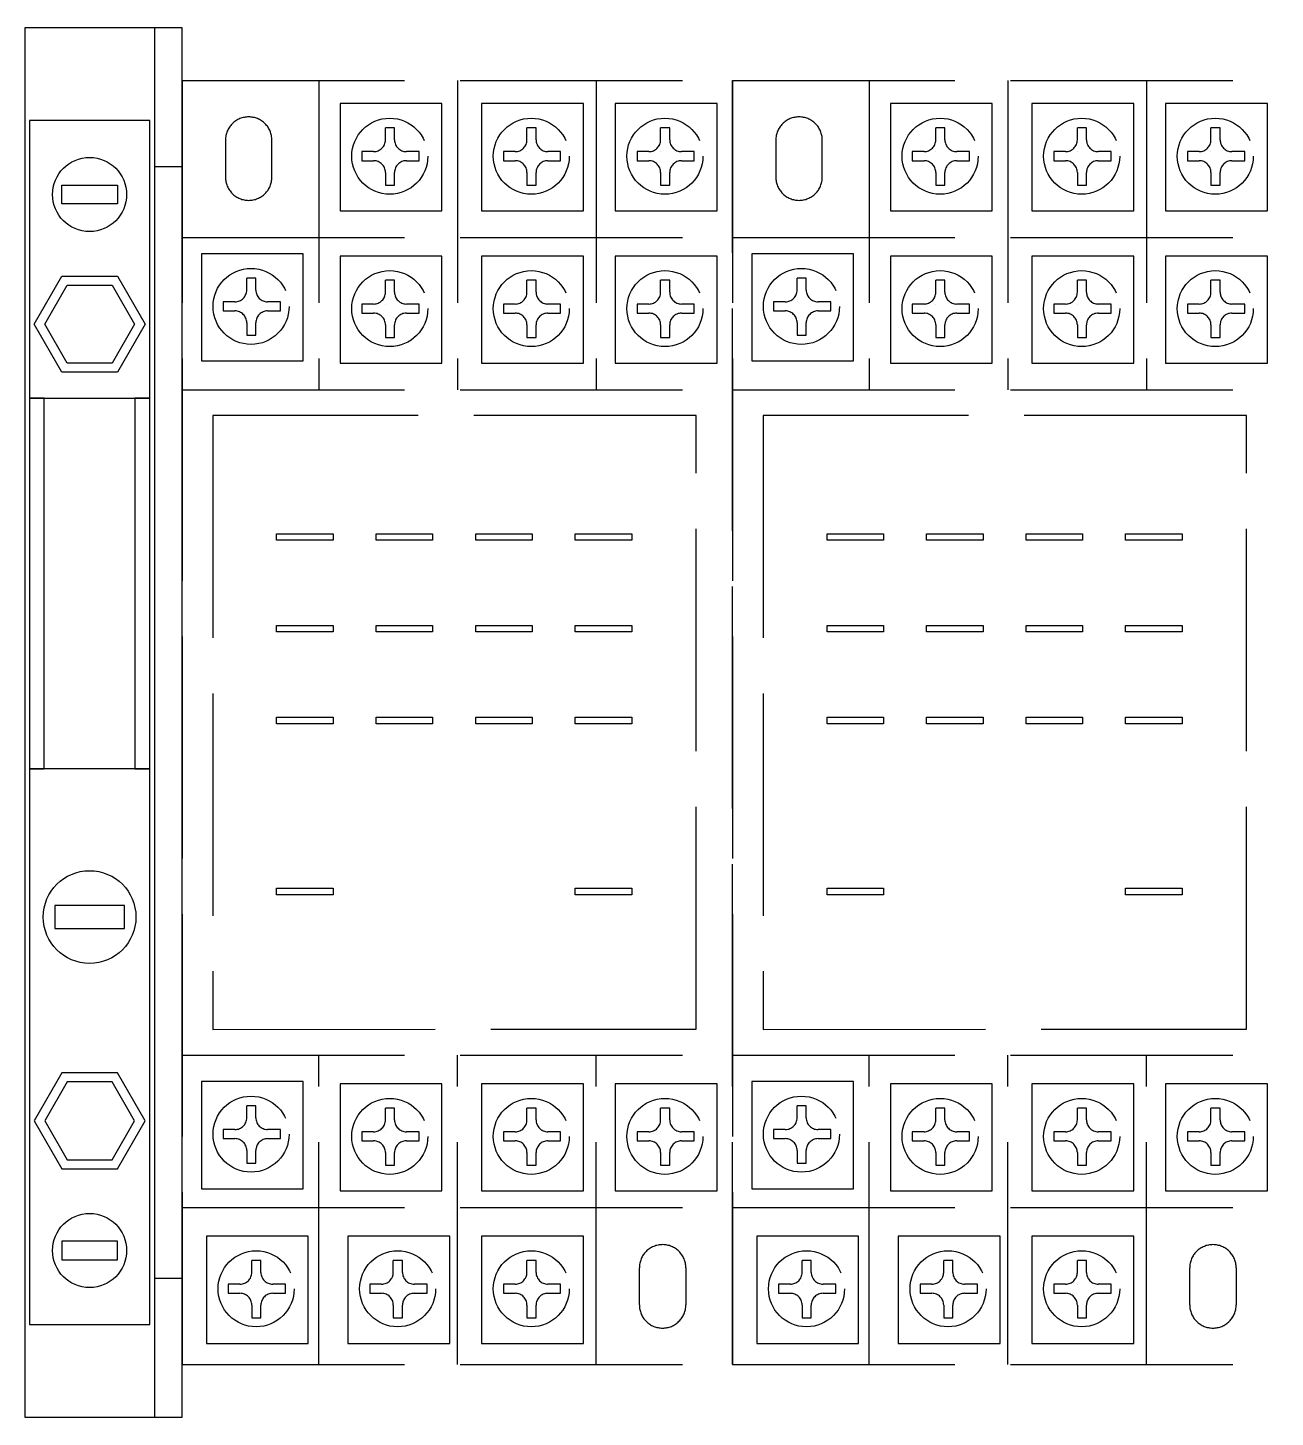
# Model space of a CAD drawing. Extents: x 415998 to 417262, y 318542 to 320742.
# Drawn here: x 416756.4 to 416823.7, y 318997.6 to 319072.6 of the extents above; entities that cross this region are included whole.
import ezdxf

# ---------------------------------------------------------------- set-up
doc = ezdxf.new("R2010")
doc.units = 0
doc.header["$MEASUREMENT"] = 0
doc.linetypes.add('ACAD_ISO02W100', pattern=[15, 12, -3])
doc.layers.add('DRAW', color=123, linetype='Continuous')
doc.layers.add('文字', color=3, linetype='Continuous')

# ---------------------------------------------------------------- blocks, each defined once
blk = doc.blocks.new('616713470b2a95406-86dc-4348-93bd-7b04b9841413')
at = {"layer": 'DRAW', "color": 7, "ltscale": 0.3, "elevation": 0}
for points in [[(37.5, 142.668), (37.5, 151.168), (-37.5, 151.168), (-37.5, 142.668)], [(-2.5, 144.418), (-2.5, 150.918), (-32.5, 150.918), (-32.5, 144.418)], [(17.5, 150.118), (17.5, 150.918), (-2.5, 150.918), (-2.5, 150.118)], [(32.5, 144.418), (32.5, 150.918), (17.5, 150.918), (17.5, 144.418)], [(-24.098, 146.168), (-21.5, 144.668), (-18.902, 146.168), (-18.902, 149.168), (-21.5, 150.668), (-24.098, 149.168)], [(-23.598, 146.457), (-21.5, 145.245), (-19.402, 146.457), (-19.402, 148.879), (-21.5, 150.091), (-23.598, 148.879)], [(24.098, 146.168), (21.5, 144.668), (18.902, 146.168), (18.902, 149.168), (21.5, 150.668), (24.098, 149.168)], [(23.598, 146.457), (21.5, 145.245), (19.402, 146.457), (19.402, 148.879), (21.5, 150.091), (23.598, 148.879)], [(-9.875, 145.793), (-9.875, 149.543), (-11.125, 149.543), (-11.125, 145.793)], [(-28, 146.168), (-28, 149.168), (-29, 149.168), (-29, 146.168)], [(28, 146.168), (28, 149.168), (29, 149.168), (29, 146.168)], [(17.5, 144.418), (17.5, 145.218), (-2.5, 145.218), (-2.5, 144.418)], [(37.5, 142.668), (37.5, 144.168), (-37.5, 144.168), (-37.5, 142.668)], [(30, 142.668), (30, 144.168), (-30, 144.168), (-30, 142.668)]]:
    blk.add_lwpolyline(points, close=True, dxfattribs=at)
at = {"layer": 'DRAW', "color": 7, "ltscale": 0.3}
for centre, radius in [((-10.5, 147.668), 2.5), ((-28.5, 147.668), 2), ((28.5, 147.668), 2)]:
    blk.add_circle(centre, radius, dxfattribs=at)
at = {"layer": '文字', "color": 0, "linetype": 'ACAD_ISO02W100'}
for p, q in [((34.65, 142.668), (-34.65, 142.668)), ((-34.65, 142.668), (-34.65, 112.968)), ((-34.65, 142.668), (-34.65, 112.968)), ((-26.184, 142.668), (-26.184, 112.968)), ((-17.956, 142.668), (-17.956, 112.968)), ((17.956, 142.668), (17.956, 112.968)), ((26.184, 142.668), (26.184, 112.968)), ((34.65, 142.668), (34.65, 112.968)), ((-22.464, 140.461), (-22.464, 139.825)), ((-21.972, 140.461), (-22.464, 140.461)), ((-21.972, 139.825), (-21.972, 140.461)), ((22.216, 140.461), (22.216, 139.825)), ((22.709, 140.461), (22.216, 140.461)), ((22.709, 139.825), (22.709, 140.461)), ((-30.811, 140.188), (-30.811, 139.552)), ((-30.319, 140.188), (-30.811, 140.188)), ((-30.319, 139.552), (-30.319, 140.188)), ((-31.447, 138.915), (-32.128, 138.915)), ((-32.128, 138.915), (-32.128, 138.423)), ((-30.319, 138.915), (-30.319, 138.915)), ((-29.682, 138.915), (-29.037, 138.915)), ((-29.037, 138.423), (-29.037, 138.915)), ((-23.101, 139.188), (-23.781, 139.188)), ((-23.781, 139.188), (-23.781, 138.696)), ((-21.972, 139.188), (-21.972, 139.188)), ((-21.335, 139.188), (-20.69, 139.188)), ((-20.69, 138.696), (-20.69, 139.188)), ((21.58, 139.188), (20.9, 139.188)), ((20.9, 139.188), (20.9, 138.696)), ((22.709, 139.188), (22.709, 139.188)), ((23.345, 139.188), (23.991, 139.188)), ((23.991, 138.696), (23.991, 139.188)), ((-32.128, 138.423), (-31.447, 138.423)), ((-29.682, 138.423), (-29.037, 138.423)), ((-23.781, 138.696), (-23.101, 138.696)), ((-22.464, 138.059), (-22.464, 137.371)), ((-21.972, 137.371), (-21.972, 138.059)), ((-21.335, 138.696), (-20.69, 138.696)), ((20.9, 138.696), (21.58, 138.696)), ((22.216, 138.059), (22.216, 137.371)), ((22.709, 137.371), (22.709, 138.059)), ((23.345, 138.696), (23.991, 138.696)), ((-30.811, 137.786), (-30.811, 137.097)), ((-30.319, 137.097), (-30.319, 137.786)), ((-22.464, 137.371), (-21.972, 137.371)), ((22.216, 137.371), (22.709, 137.371)), ((-30.811, 137.097), (-30.319, 137.097)), ((-34.65, 135.303), (-17.956, 135.303)), ((34.65, 135.303), (17.956, 135.303)), ((-22.583, 132.976), (-22.583, 132.339)), ((-22.091, 132.976), (-22.583, 132.976)), ((-22.091, 132.339), (-22.091, 132.976)), ((22.097, 132.976), (22.097, 132.339)), ((22.59, 132.976), (22.097, 132.976)), ((22.59, 132.339), (22.59, 132.976)), ((30.325, 132.976), (30.325, 132.339)), ((30.817, 132.976), (30.325, 132.976)), ((30.817, 132.339), (30.817, 132.976)), ((-30.811, 132.551), (-30.811, 131.914)), ((-30.319, 132.551), (-30.811, 132.551)), ((-30.319, 131.914), (-30.319, 132.551)), ((-31.447, 131.278), (-32.128, 131.278)), ((-32.128, 131.278), (-32.128, 130.785)), ((-30.319, 131.278), (-30.319, 131.278)), ((-29.682, 131.278), (-29.037, 131.278)), ((-29.037, 130.785), (-29.037, 131.278)), ((-23.22, 131.703), (-23.9, 131.703)), ((-23.9, 131.703), (-23.9, 131.21)), ((-22.091, 131.703), (-22.091, 131.703)), ((-21.454, 131.703), (-20.809, 131.703)), ((-20.809, 131.21), (-20.809, 131.703)), ((21.461, 131.703), (20.781, 131.703)), ((20.781, 131.703), (20.781, 131.21)), ((22.59, 131.703), (22.59, 131.703)), ((23.226, 131.703), (23.871, 131.703)), ((23.871, 131.21), (23.871, 131.703)), ((29.688, 131.703), (29.008, 131.703)), ((29.008, 131.703), (29.008, 131.21)), ((30.817, 131.703), (30.817, 131.703)), ((31.454, 131.703), (32.099, 131.703)), ((32.099, 131.21), (32.099, 131.703)), ((-32.128, 130.785), (-31.447, 130.785)), ((-29.682, 130.785), (-29.037, 130.785)), ((-23.9, 131.21), (-23.22, 131.21)), ((-22.583, 130.574), (-22.583, 129.885)), ((-22.091, 129.885), (-22.091, 130.574)), ((-21.454, 131.21), (-20.809, 131.21)), ((20.781, 131.21), (21.461, 131.21)), ((22.097, 130.574), (22.097, 129.885)), ((22.59, 129.885), (22.59, 130.574)), ((23.226, 131.21), (23.871, 131.21)), ((29.008, 131.21), (29.688, 131.21)), ((30.325, 130.574), (30.325, 129.885)), ((30.817, 129.885), (30.817, 130.574)), ((31.454, 131.21), (32.099, 131.21)), ((-30.811, 130.149), (-30.811, 129.46)), ((-30.319, 129.46), (-30.319, 130.149)), ((-22.583, 129.885), (-22.091, 129.885)), ((22.097, 129.885), (22.59, 129.885)), ((30.325, 129.885), (30.817, 129.885)), ((-30.811, 129.46), (-30.319, 129.46)), ((-34.65, 127.818), (-17.956, 127.818)), ((34.65, 127.818), (17.956, 127.818)), ((-30.811, 125.338), (-30.811, 124.702)), ((-30.319, 125.338), (-30.811, 125.338)), ((-30.319, 124.702), (-30.319, 125.338)), ((-22.583, 125.338), (-22.583, 124.702)), ((-22.091, 125.338), (-22.583, 125.338)), ((-22.091, 124.702), (-22.091, 125.338)), ((22.097, 125.338), (22.097, 124.702)), ((22.59, 125.338), (22.097, 125.338)), ((22.59, 124.702), (22.59, 125.338)), ((30.325, 125.338), (30.325, 124.702)), ((30.817, 125.338), (30.325, 125.338)), ((30.817, 124.702), (30.817, 125.338)), ((-31.447, 124.065), (-32.128, 124.065)), ((-32.128, 124.065), (-32.128, 123.573)), ((-30.319, 124.065), (-30.319, 124.065)), ((-29.682, 124.065), (-29.037, 124.065)), ((-29.037, 123.573), (-29.037, 124.065)), ((-23.22, 124.065), (-23.9, 124.065)), ((-23.9, 124.065), (-23.9, 123.573)), ((-22.091, 124.065), (-22.091, 124.065)), ((-21.454, 124.065), (-20.809, 124.065)), ((-20.809, 123.573), (-20.809, 124.065)), ((21.461, 124.065), (20.781, 124.065)), ((20.781, 124.065), (20.781, 123.573)), ((22.59, 124.065), (22.59, 124.065)), ((23.226, 124.065), (23.871, 124.065)), ((23.871, 123.573), (23.871, 124.065)), ((29.688, 124.065), (29.008, 124.065)), ((29.008, 124.065), (29.008, 123.573)), ((30.817, 124.065), (30.817, 124.065)), ((31.454, 124.065), (32.099, 124.065)), ((32.099, 123.573), (32.099, 124.065)), ((-32.128, 123.573), (-31.447, 123.573)), ((-29.682, 123.573), (-29.037, 123.573)), ((-23.9, 123.573), (-23.22, 123.573)), ((-21.454, 123.573), (-20.809, 123.573)), ((20.781, 123.573), (21.461, 123.573)), ((23.226, 123.573), (23.871, 123.573)), ((29.008, 123.573), (29.688, 123.573)), ((31.454, 123.573), (32.099, 123.573)), ((-30.811, 122.936), (-30.811, 122.247)), ((-30.319, 122.247), (-30.319, 122.936)), ((-22.583, 122.936), (-22.583, 122.247)), ((-22.091, 122.247), (-22.091, 122.936)), ((22.097, 122.936), (22.097, 122.247)), ((22.59, 122.247), (22.59, 122.936)), ((30.325, 122.936), (30.325, 122.247)), ((30.817, 122.247), (30.817, 122.936)), ((-30.811, 122.247), (-30.319, 122.247)), ((-22.583, 122.247), (-22.091, 122.247)), ((22.097, 122.247), (22.59, 122.247)), ((30.325, 122.247), (30.817, 122.247)), ((-34.65, 120.332), (-17.956, 120.332)), ((34.65, 120.332), (17.956, 120.332)), ((-22.583, 118.126), (-22.583, 117.489)), ((-22.091, 118.126), (-22.583, 118.126)), ((-22.091, 117.489), (-22.091, 118.126)), ((22.097, 118.126), (22.097, 117.489)), ((22.59, 118.126), (22.097, 118.126)), ((22.59, 117.489), (22.59, 118.126)), ((30.325, 118.126), (30.325, 117.489)), ((30.817, 118.126), (30.325, 118.126)), ((30.817, 117.489), (30.817, 118.126)), ((-23.22, 116.853), (-23.9, 116.853)), ((-23.9, 116.853), (-23.9, 116.36)), ((-23.9, 116.36), (-23.22, 116.36)), ((-22.091, 116.853), (-22.091, 116.853)), ((-21.454, 116.853), (-20.809, 116.853)), ((-21.454, 116.36), (-20.809, 116.36)), ((-20.809, 116.36), (-20.809, 116.853)), ((21.461, 116.853), (20.781, 116.853)), ((20.781, 116.853), (20.781, 116.36)), ((20.781, 116.36), (21.461, 116.36)), ((22.59, 116.853), (22.59, 116.853)), ((23.226, 116.853), (23.871, 116.853)), ((23.226, 116.36), (23.871, 116.36)), ((23.871, 116.36), (23.871, 116.853)), ((29.688, 116.853), (29.008, 116.853)), ((29.008, 116.853), (29.008, 116.36)), ((29.008, 116.36), (29.688, 116.36)), ((30.817, 116.853), (30.817, 116.853)), ((31.454, 116.853), (32.099, 116.853)), ((31.454, 116.36), (32.099, 116.36)), ((32.099, 116.36), (32.099, 116.853)), ((-22.583, 115.724), (-22.583, 115.035)), ((-22.091, 115.035), (-22.091, 115.724)), ((22.097, 115.724), (22.097, 115.035)), ((22.59, 115.035), (22.59, 115.724)), ((30.325, 115.724), (30.325, 115.035)), ((30.817, 115.035), (30.817, 115.724)), ((-22.583, 115.035), (-22.091, 115.035)), ((22.097, 115.035), (22.59, 115.035)), ((30.325, 115.035), (30.817, 115.035)), ((-34.65, 112.968), (34.65, 112.968)), ((34.65, 112.968), (-34.65, 112.968)), ((-34.65, 112.968), (-34.65, 83.268)), ((-34.65, 112.968), (-34.65, 83.268)), ((-26.184, 112.968), (-26.184, 83.268)), ((-17.956, 112.968), (-17.956, 83.268)), ((17.956, 112.968), (17.956, 83.268)), ((26.184, 112.968), (26.184, 83.268)), ((34.65, 112.968), (34.65, 83.268)), ((-30.811, 110.488), (-30.811, 109.852)), ((-30.319, 110.488), (-30.811, 110.488)), ((-30.319, 109.852), (-30.319, 110.488)), ((-22.464, 110.761), (-22.464, 110.125)), ((-21.972, 110.761), (-22.464, 110.761)), ((-21.972, 110.125), (-21.972, 110.761)), ((22.216, 110.761), (22.216, 110.125)), ((22.709, 110.761), (22.216, 110.761)), ((22.709, 110.125), (22.709, 110.761)), ((-31.447, 109.215), (-32.128, 109.215)), ((-32.128, 109.215), (-32.128, 108.723)), ((-30.319, 109.215), (-30.319, 109.215)), ((-29.682, 109.215), (-29.037, 109.215)), ((-29.037, 108.723), (-29.037, 109.215)), ((-23.101, 109.488), (-23.781, 109.488)), ((-23.781, 109.488), (-23.781, 108.996)), ((-23.781, 108.996), (-23.101, 108.996)), ((-21.972, 109.488), (-21.972, 109.488)), ((-21.335, 109.488), (-20.69, 109.488)), ((-21.335, 108.996), (-20.69, 108.996)), ((-20.69, 108.996), (-20.69, 109.488)), ((21.58, 109.488), (20.9, 109.488)), ((20.9, 109.488), (20.9, 108.996)), ((20.9, 108.996), (21.58, 108.996)), ((22.709, 109.488), (22.709, 109.488)), ((23.345, 109.488), (23.991, 109.488)), ((23.345, 108.996), (23.991, 108.996)), ((23.991, 108.996), (23.991, 109.488)), ((-32.128, 108.723), (-31.447, 108.723)), ((-30.811, 108.086), (-30.811, 107.397)), ((-30.319, 107.397), (-30.319, 108.086)), ((-29.682, 108.723), (-29.037, 108.723)), ((-22.464, 108.359), (-22.464, 107.671)), ((-21.972, 107.671), (-21.972, 108.359)), ((22.216, 108.359), (22.216, 107.671)), ((22.709, 107.671), (22.709, 108.359)), ((-30.811, 107.397), (-30.319, 107.397)), ((-22.464, 107.671), (-21.972, 107.671)), ((22.216, 107.671), (22.709, 107.671)), ((-34.65, 105.603), (-17.956, 105.603)), ((34.65, 105.603), (17.956, 105.603)), ((-30.811, 102.851), (-30.811, 102.214)), ((-30.319, 102.851), (-30.811, 102.851)), ((-30.319, 102.214), (-30.319, 102.851)), ((-22.583, 103.276), (-22.583, 102.639)), ((-22.091, 103.276), (-22.583, 103.276)), ((-22.091, 102.639), (-22.091, 103.276)), ((22.097, 103.276), (22.097, 102.639)), ((22.59, 103.276), (22.097, 103.276)), ((22.59, 102.639), (22.59, 103.276)), ((30.325, 103.276), (30.325, 102.639)), ((30.817, 103.276), (30.325, 103.276)), ((30.817, 102.639), (30.817, 103.276)), ((-23.22, 102.003), (-23.9, 102.003)), ((-23.9, 102.003), (-23.9, 101.51)), ((-22.091, 102.003), (-22.091, 102.003)), ((-21.454, 102.003), (-20.809, 102.003)), ((-20.809, 101.51), (-20.809, 102.003)), ((21.461, 102.003), (20.781, 102.003)), ((20.781, 102.003), (20.781, 101.51)), ((22.59, 102.003), (22.59, 102.003)), ((23.226, 102.003), (23.871, 102.003)), ((23.871, 101.51), (23.871, 102.003)), ((29.688, 102.003), (29.008, 102.003)), ((29.008, 102.003), (29.008, 101.51)), ((30.817, 102.003), (30.817, 102.003)), ((31.454, 102.003), (32.099, 102.003)), ((32.099, 101.51), (32.099, 102.003)), ((-31.447, 101.578), (-32.128, 101.578)), ((-32.128, 101.578), (-32.128, 101.085)), ((-30.319, 101.578), (-30.319, 101.578)), ((-29.682, 101.578), (-29.037, 101.578)), ((-29.037, 101.085), (-29.037, 101.578)), ((-23.9, 101.51), (-23.22, 101.51)), ((-21.454, 101.51), (-20.809, 101.51)), ((20.781, 101.51), (21.461, 101.51)), ((23.226, 101.51), (23.871, 101.51)), ((29.008, 101.51), (29.688, 101.51)), ((31.454, 101.51), (32.099, 101.51)), ((-32.128, 101.085), (-31.447, 101.085)), ((-29.682, 101.085), (-29.037, 101.085)), ((-22.583, 100.874), (-22.583, 100.185)), ((-22.091, 100.185), (-22.091, 100.874)), ((22.097, 100.874), (22.097, 100.185)), ((22.59, 100.185), (22.59, 100.874)), ((30.325, 100.874), (30.325, 100.185)), ((30.817, 100.185), (30.817, 100.874)), ((-30.811, 100.449), (-30.811, 99.76)), ((-30.811, 99.76), (-30.319, 99.76)), ((-30.319, 99.76), (-30.319, 100.449)), ((-22.583, 100.185), (-22.091, 100.185)), ((22.097, 100.185), (22.59, 100.185)), ((30.325, 100.185), (30.817, 100.185)), ((-34.65, 98.118), (-17.956, 98.118)), ((34.65, 98.118), (17.956, 98.118)), ((-30.811, 95.638), (-30.811, 95.002)), ((-30.319, 95.638), (-30.811, 95.638)), ((-30.319, 95.002), (-30.319, 95.638)), ((-22.583, 95.638), (-22.583, 95.002)), ((-22.091, 95.638), (-22.583, 95.638)), ((-22.091, 95.002), (-22.091, 95.638)), ((22.097, 95.638), (22.097, 95.002)), ((22.59, 95.638), (22.097, 95.638)), ((22.59, 95.002), (22.59, 95.638)), ((30.325, 95.638), (30.325, 95.002)), ((30.817, 95.638), (30.325, 95.638)), ((30.817, 95.002), (30.817, 95.638)), ((-31.447, 94.365), (-32.128, 94.365)), ((-32.128, 94.365), (-32.128, 93.873)), ((-32.128, 93.873), (-31.447, 93.873)), ((-30.319, 94.365), (-30.319, 94.365)), ((-29.682, 94.365), (-29.037, 94.365)), ((-29.682, 93.873), (-29.037, 93.873)), ((-29.037, 93.873), (-29.037, 94.365)), ((-23.22, 94.365), (-23.9, 94.365)), ((-23.9, 94.365), (-23.9, 93.873)), ((-23.9, 93.873), (-23.22, 93.873)), ((-22.091, 94.365), (-22.091, 94.365)), ((-21.454, 94.365), (-20.809, 94.365)), ((-21.454, 93.873), (-20.809, 93.873)), ((-20.809, 93.873), (-20.809, 94.365)), ((21.461, 94.365), (20.781, 94.365)), ((20.781, 94.365), (20.781, 93.873)), ((20.781, 93.873), (21.461, 93.873)), ((22.59, 94.365), (22.59, 94.365)), ((23.226, 94.365), (23.871, 94.365)), ((23.226, 93.873), (23.871, 93.873)), ((23.871, 93.873), (23.871, 94.365)), ((29.688, 94.365), (29.008, 94.365)), ((29.008, 94.365), (29.008, 93.873)), ((29.008, 93.873), (29.688, 93.873)), ((30.817, 94.365), (30.817, 94.365)), ((31.454, 94.365), (32.099, 94.365)), ((31.454, 93.873), (32.099, 93.873)), ((32.099, 93.873), (32.099, 94.365)), ((-30.811, 93.236), (-30.811, 92.547)), ((-30.319, 92.547), (-30.319, 93.236)), ((-22.583, 93.236), (-22.583, 92.547)), ((-22.091, 92.547), (-22.091, 93.236)), ((22.097, 93.236), (22.097, 92.547)), ((22.59, 92.547), (22.59, 93.236)), ((30.325, 93.236), (30.325, 92.547)), ((30.817, 92.547), (30.817, 93.236)), ((-30.811, 92.547), (-30.319, 92.547)), ((-22.583, 92.547), (-22.091, 92.547)), ((22.097, 92.547), (22.59, 92.547)), ((30.325, 92.547), (30.817, 92.547)), ((-34.65, 90.632), (-17.956, 90.632)), ((34.65, 90.632), (17.956, 90.632)), ((-22.583, 88.426), (-22.583, 87.789)), ((-22.091, 88.426), (-22.583, 88.426)), ((-22.091, 87.789), (-22.091, 88.426)), ((22.097, 88.426), (22.097, 87.789)), ((22.59, 88.426), (22.097, 88.426)), ((22.59, 87.789), (22.59, 88.426)), ((30.325, 88.426), (30.325, 87.789)), ((30.817, 88.426), (30.325, 88.426)), ((30.817, 87.789), (30.817, 88.426)), ((-23.22, 87.153), (-23.9, 87.153)), ((-23.9, 87.153), (-23.9, 86.66)), ((-22.091, 87.153), (-22.091, 87.153)), ((-21.454, 87.153), (-20.809, 87.153)), ((-20.809, 86.66), (-20.809, 87.153)), ((21.461, 87.153), (20.781, 87.153)), ((20.781, 87.153), (20.781, 86.66)), ((22.59, 87.153), (22.59, 87.153)), ((23.226, 87.153), (23.871, 87.153)), ((23.871, 86.66), (23.871, 87.153)), ((29.688, 87.153), (29.008, 87.153)), ((29.008, 87.153), (29.008, 86.66)), ((30.817, 87.153), (30.817, 87.153)), ((31.454, 87.153), (32.099, 87.153)), ((32.099, 86.66), (32.099, 87.153)), ((-23.9, 86.66), (-23.22, 86.66)), ((-21.454, 86.66), (-20.809, 86.66)), ((20.781, 86.66), (21.461, 86.66)), ((23.226, 86.66), (23.871, 86.66)), ((29.008, 86.66), (29.688, 86.66)), ((31.454, 86.66), (32.099, 86.66)), ((-22.583, 86.024), (-22.583, 85.335)), ((-22.091, 85.335), (-22.091, 86.024)), ((22.097, 86.024), (22.097, 85.335)), ((22.59, 85.335), (22.59, 86.024)), ((30.325, 86.024), (30.325, 85.335)), ((30.817, 85.335), (30.817, 86.024)), ((-22.583, 85.335), (-22.091, 85.335)), ((22.097, 85.335), (22.59, 85.335)), ((30.325, 85.335), (30.817, 85.335))]:
    blk.add_line(p, q, dxfattribs=at)
at = {"layer": '文字', "color": 0, "linetype": 'ACAD_ISO02W100', "elevation": 0}
for points in [[(-33.514, 141.365), (-33.514, 135.868), (-27.727, 135.868), (-27.727, 141.365)], [(-25.167, 141.638), (-25.167, 136.141), (-19.38, 136.141), (-19.38, 141.638)], [(-16.569, 141.021), (-16.546, 114.939), (16.569, 114.939), (16.569, 141.021)], [(19.514, 141.638), (19.514, 136.141), (25.3, 136.141), (25.3, 141.638)], [(-8.946, 137.573), (-8.946, 134.527), (-9.295, 134.527), (-9.295, 137.573)], [(0.283, 137.573), (0.283, 134.527), (-0.066, 134.527), (-0.066, 137.573)], [(5.238, 137.573), (5.238, 134.527), (4.889, 134.527), (4.889, 137.573)], [(10.193, 137.573), (10.193, 134.527), (9.844, 134.527), (9.844, 137.573)], [(-33.514, 133.727), (-33.514, 128.23), (-27.727, 128.23), (-27.727, 133.727)], [(-25.286, 134.152), (-25.286, 128.656), (-19.499, 128.656), (-19.499, 134.152)], [(19.394, 134.152), (19.394, 128.656), (25.181, 128.656), (25.181, 134.152)], [(27.622, 134.152), (27.622, 128.656), (33.409, 128.656), (33.409, 134.152)], [(0.283, 132.201), (0.283, 129.155), (-0.066, 129.155), (-0.066, 132.201)], [(5.238, 132.201), (5.238, 129.155), (4.889, 129.155), (4.889, 132.201)], [(10.193, 132.201), (10.193, 129.155), (9.844, 129.155), (9.844, 132.201)], [(0.283, 126.829), (0.283, 123.783), (-0.066, 123.783), (-0.066, 126.829)], [(5.238, 126.829), (5.238, 123.783), (4.889, 123.783), (4.889, 126.829)], [(10.193, 126.829), (10.193, 123.783), (9.844, 123.783), (9.844, 126.829)], [(-33.514, 126.515), (-33.514, 121.018), (-27.727, 121.018), (-27.727, 126.515)], [(-25.286, 126.515), (-25.286, 121.018), (-19.499, 121.018), (-19.499, 126.515)], [(19.394, 126.515), (19.394, 121.018), (25.181, 121.018), (25.181, 126.515)], [(27.622, 126.515), (27.622, 121.018), (33.409, 121.018), (33.409, 126.515)], [(-8.946, 121.457), (-8.946, 118.411), (-9.295, 118.411), (-9.295, 121.457)], [(0.283, 121.457), (0.283, 118.411), (-0.066, 118.411), (-0.066, 121.457)], [(5.238, 121.457), (5.238, 118.411), (4.889, 118.411), (4.889, 121.457)], [(10.193, 121.457), (10.193, 118.411), (9.844, 118.411), (9.844, 121.457)], [(-25.286, 119.302), (-25.286, 113.806), (-19.499, 113.806), (-19.499, 119.302)], [(19.394, 119.302), (19.394, 113.806), (25.181, 113.806), (25.181, 119.302)], [(27.622, 119.302), (27.622, 113.806), (33.409, 113.806), (33.409, 119.302)], [(-25.167, 111.938), (-25.167, 106.441), (-19.38, 106.441), (-19.38, 111.938)], [(19.514, 111.938), (19.514, 106.441), (25.3, 106.441), (25.3, 111.938)], [(-33.514, 111.665), (-33.514, 106.168), (-27.727, 106.168), (-27.727, 111.665)], [(-16.569, 111.321), (-16.546, 85.239), (16.569, 85.239), (16.569, 111.321)], [(-8.946, 107.873), (-8.946, 104.827), (-9.295, 104.827), (-9.295, 107.873)], [(0.283, 107.873), (0.283, 104.827), (-0.066, 104.827), (-0.066, 107.873)], [(5.238, 107.873), (5.238, 104.827), (4.889, 104.827), (4.889, 107.873)], [(10.193, 107.873), (10.193, 104.827), (9.844, 104.827), (9.844, 107.873)], [(-25.286, 104.452), (-25.286, 98.956), (-19.499, 98.956), (-19.499, 104.452)], [(19.394, 104.452), (19.394, 98.956), (25.181, 98.956), (25.181, 104.452)], [(27.622, 104.452), (27.622, 98.956), (33.409, 98.956), (33.409, 104.452)], [(-33.514, 104.027), (-33.514, 98.53), (-27.727, 98.53), (-27.727, 104.027)], [(0.283, 102.501), (0.283, 99.455), (-0.066, 99.455), (-0.066, 102.501)], [(5.238, 102.501), (5.238, 99.455), (4.889, 99.455), (4.889, 102.501)], [(10.193, 102.501), (10.193, 99.455), (9.844, 99.455), (9.844, 102.501)], [(-33.514, 96.815), (-33.514, 91.318), (-27.727, 91.318), (-27.727, 96.815)], [(-25.286, 96.815), (-25.286, 91.318), (-19.499, 91.318), (-19.499, 96.815)], [(0.283, 97.129), (0.283, 94.083), (-0.066, 94.083), (-0.066, 97.129)], [(5.238, 97.129), (5.238, 94.083), (4.889, 94.083), (4.889, 97.129)], [(10.193, 97.129), (10.193, 94.083), (9.844, 94.083), (9.844, 97.129)], [(19.394, 96.815), (19.394, 91.318), (25.181, 91.318), (25.181, 96.815)], [(27.622, 96.815), (27.622, 91.318), (33.409, 91.318), (33.409, 96.815)], [(-8.946, 91.757), (-8.946, 88.711), (-9.295, 88.711), (-9.295, 91.757)], [(0.283, 91.757), (0.283, 88.711), (-0.066, 88.711), (-0.066, 91.757)], [(5.238, 91.757), (5.238, 88.711), (4.889, 88.711), (4.889, 91.757)], [(10.193, 91.757), (10.193, 88.711), (9.844, 88.711), (9.844, 91.757)], [(-25.286, 89.602), (-25.286, 84.106), (-19.499, 84.106), (-19.499, 89.602)], [(19.394, 89.602), (19.394, 84.106), (25.181, 84.106), (25.181, 89.602)], [(27.622, 89.602), (27.622, 84.106), (33.409, 84.106), (33.409, 89.602)]]:
    blk.add_lwpolyline(points, close=True, dxfattribs=at)
for points in [[(28.185, 139.082), (28.185, 139.082, 0.414214), (29.438, 137.83), (31.438, 137.83, 0.414214), (32.69, 139.082), (32.69, 139.082, 0.414214), (31.438, 140.335), (29.438, 140.335, 0.414214)], [(-28.185, 116.747), (-28.185, 116.747, -0.414214), (-29.438, 115.494), (-31.438, 115.494, -0.414214), (-32.69, 116.747), (-32.69, 116.747, -0.414214), (-31.438, 118), (-29.438, 118, -0.414214)], [(28.185, 109.382), (28.185, 109.382, 0.414214), (29.438, 108.13), (31.438, 108.13, 0.414214), (32.69, 109.382), (32.69, 109.382, 0.414214), (31.438, 110.635), (29.438, 110.635, 0.414214)], [(-28.185, 87.047), (-28.185, 87.047, -0.414214), (-29.438, 85.794), (-31.438, 85.794, -0.414214), (-32.69, 87.047), (-32.69, 87.047, -0.414214), (-31.438, 88.3), (-29.438, 88.3, -0.414214)]]:
    blk.add_lwpolyline(points, format="xyb", close=True, dxfattribs=at)
at = {"layer": '文字', "color": 0, "linetype": 'ACAD_ISO02W100'}
for centre in [(-22.221, 138.954), (22.459, 138.954), (-30.568, 138.681), (-22.34, 131.469), (22.34, 131.469), (30.568, 131.469), (-30.568, 131.044), (-30.568, 123.831), (-22.34, 123.831), (22.34, 123.831), (30.568, 123.831), (-22.34, 116.619), (22.34, 116.619), (30.568, 116.619), (-30.568, 108.981), (-22.221, 109.254), (22.459, 109.254), (-22.34, 101.769), (22.34, 101.769), (30.568, 101.769), (-30.568, 101.344), (-30.568, 94.131), (-22.34, 94.131), (22.34, 94.131), (30.568, 94.131), (-22.34, 86.919), (22.34, 86.919), (30.568, 86.919)]:
    blk.add_circle(centre, 2.051, dxfattribs=at)
for centre, start, end in [((-31.447, 139.552), 270, 0), ((-29.682, 139.552), 180, 270), ((-23.101, 139.825), 270, 0), ((-21.335, 139.825), 180, 270), ((21.58, 139.825), 270, 0), ((23.345, 139.825), 180, 270), ((-31.447, 137.786), 0, 90), ((-29.682, 137.786), 90, 180), ((-23.101, 138.059), 0, 90), ((-21.335, 138.059), 90, 180), ((21.58, 138.059), 0, 90), ((23.345, 138.059), 90, 180), ((-23.22, 132.339), 270, 0), ((-21.454, 132.339), 180, 270), ((21.461, 132.339), 270, 0), ((23.226, 132.339), 180, 270), ((29.688, 132.339), 270, 0), ((31.454, 132.339), 180, 270), ((-31.447, 131.914), 270, 0), ((-29.682, 131.914), 180, 270), ((-31.447, 130.149), 0, 90), ((-29.682, 130.149), 90, 180), ((-23.22, 130.574), 0, 90), ((-21.454, 130.574), 90, 180), ((21.461, 130.574), 0, 90), ((23.226, 130.574), 90, 180), ((29.688, 130.574), 0, 90), ((31.454, 130.574), 90, 180), ((-31.447, 124.702), 270, 0), ((-29.682, 124.702), 180, 270), ((-23.22, 124.702), 270, 0), ((-21.454, 124.702), 180, 270), ((21.461, 124.702), 270, 0), ((23.226, 124.702), 180, 270), ((29.688, 124.702), 270, 0), ((31.454, 124.702), 180, 270), ((-31.447, 122.936), 0, 90), ((-29.682, 122.936), 90, 180), ((-23.22, 122.936), 0, 90), ((-21.454, 122.936), 90, 180), ((21.461, 122.936), 0, 90), ((23.226, 122.936), 90, 180), ((29.688, 122.936), 0, 90), ((31.454, 122.936), 90, 180), ((-23.22, 117.489), 270, 0), ((-21.454, 117.489), 180, 270), ((21.461, 117.489), 270, 0), ((23.226, 117.489), 180, 270), ((29.688, 117.489), 270, 0), ((31.454, 117.489), 180, 270), ((-23.22, 115.724), 0, 90), ((-21.454, 115.724), 90, 180), ((21.461, 115.724), 0, 90), ((23.226, 115.724), 90, 180), ((29.688, 115.724), 0, 90), ((31.454, 115.724), 90, 180), ((-31.447, 109.852), 270, 0), ((-29.682, 109.852), 180, 270), ((-23.101, 110.125), 270, 0), ((-21.335, 110.125), 180, 270), ((21.58, 110.125), 270, 0), ((23.345, 110.125), 180, 270), ((-23.101, 108.359), 0, 90), ((-21.335, 108.359), 90, 180), ((21.58, 108.359), 0, 90), ((23.345, 108.359), 90, 180), ((-31.447, 108.086), 0, 90), ((-29.682, 108.086), 90, 180), ((-31.447, 102.214), 270, 0), ((-29.682, 102.214), 180, 270), ((-23.22, 102.639), 270, 0), ((-21.454, 102.639), 180, 270), ((21.461, 102.639), 270, 0), ((23.226, 102.639), 180, 270), ((29.688, 102.639), 270, 0), ((31.454, 102.639), 180, 270), ((-23.22, 100.874), 0, 90), ((-21.454, 100.874), 90, 180), ((21.461, 100.874), 0, 90), ((23.226, 100.874), 90, 180), ((29.688, 100.874), 0, 90), ((31.454, 100.874), 90, 180), ((-31.447, 100.449), 0, 90), ((-29.682, 100.449), 90, 180), ((-31.447, 95.002), 270, 0), ((-29.682, 95.002), 180, 270), ((-23.22, 95.002), 270, 0), ((-21.454, 95.002), 180, 270), ((21.461, 95.002), 270, 0), ((23.226, 95.002), 180, 270), ((29.688, 95.002), 270, 0), ((31.454, 95.002), 180, 270), ((-31.447, 93.236), 0, 90), ((-29.682, 93.236), 90, 180), ((-23.22, 93.236), 0, 90), ((-21.454, 93.236), 90, 180), ((21.461, 93.236), 0, 90), ((23.226, 93.236), 90, 180), ((29.688, 93.236), 0, 90), ((31.454, 93.236), 90, 180), ((-23.22, 87.789), 270, 0), ((-21.454, 87.789), 180, 270), ((21.461, 87.789), 270, 0), ((23.226, 87.789), 180, 270), ((29.688, 87.789), 270, 0), ((31.454, 87.789), 180, 270), ((-23.22, 86.024), 0, 90), ((-21.454, 86.024), 90, 180), ((21.461, 86.024), 0, 90), ((23.226, 86.024), 90, 180), ((29.688, 86.024), 0, 90), ((31.454, 86.024), 90, 180)]:
    blk.add_arc(centre, 0.637, start, end, dxfattribs=at)

msp = doc.modelspace()

# ---------------------------------------------------------------- block references
at = {"rotation": 90}
msp.add_blockref('616713470b2a95406-86dc-4348-93bd-7b04b9841413', (416907.354, 319035.068), dxfattribs=at)

doc.saveas('drawing.dxf')
